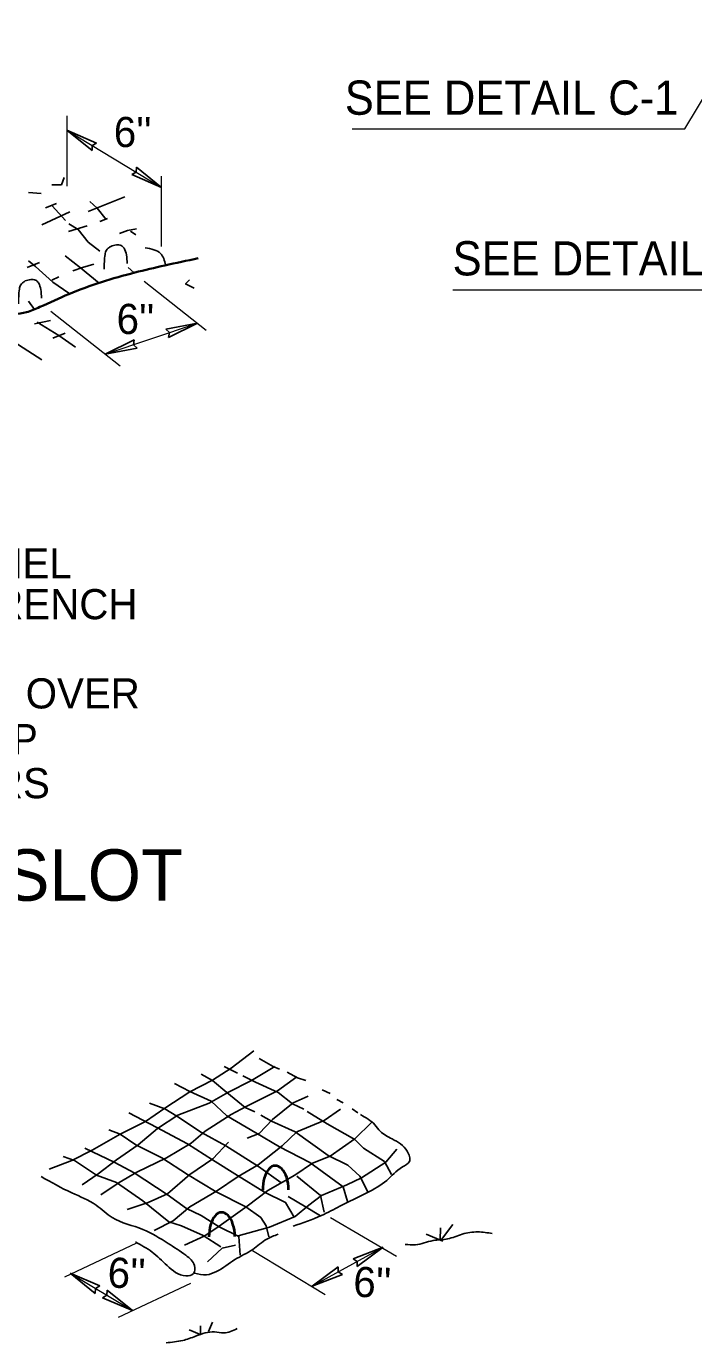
# Model space of a CAD drawing. Extents: x 225 to 596, y -309 to -30.
# Drawn here: x 457 to 483.3, y -197 to -145.1 of the extents above; entities that cross this region are included whole.
import ezdxf
from ezdxf.enums import TextEntityAlignment as Align

# ---------------------------------------------------------------- set-up
doc = ezdxf.new("R2010")
doc.units = 0
doc.header["$LTSCALE"] = 0.48
doc.layers.add('1', color=7, linetype='Continuous', lineweight=25)
doc.layers.add('60', color=7, linetype='Continuous')

msp = doc.modelspace()

# ---------------------------------------------------------------- linework, layer by layer
at = {"layer": '1', "lineweight": 13}
for p, q in [((482.9622, -149.1685), (485.3866, -145.1248)), ((458.5994, -151.4287), (458.5994, -148.6542)), ((458.5894, -149.2185), (462.3239, -151.4728)), ((469.8412, -149.1685), (482.9622, -149.1685)), ((462.3239, -153.8072), (462.3239, -151.032)), ((461.6405, -155.1647), (464.0891, -157.0966)), ((473.814, -155.5107), (486.0658, -155.5107)), ((457.9561, -156.3541), (460.6862, -158.5084)), ((460.1062, -158.0508), (463.744, -156.8249)), ((468.9903, -192.0786), (471.5922, -193.6012)), ((458.5044, -194.4154), (461.3522, -193.0728)), ((465.9142, -193.372), (468.7777, -195.1072)), ((468.2702, -194.7797), (471.0687, -193.2412)), ((458.7177, -194.2679), (461.1722, -195.7413)), ((460.6321, -196.0039), (463.4798, -194.6612))]:
    msp.add_line(p, q, dxfattribs=at)
at = {"layer": '1'}
for p, q in [((458.5894, -149.2202), (459.762, -149.7243)), ((458.5894, -149.2202), (459.5828, -150.0219)), ((462.3239, -151.4712), (461.1513, -150.9669)), ((462.3239, -151.4712), (461.3313, -150.6694)), ((457.0752, -151.6712), (457.5827, -151.7087)), ((459.4262, -152.4229), (460.8738, -151.8403)), ((457.6018, -152.9504), (458.7111, -152.4421)), ((457.7519, -152.2729), (458.1844, -152.1037)), ((458.0152, -152.1979), (458.5419, -152.7804)), ((458.6544, -153.2138), (459.3878, -152.9879)), ((459.8954, -152.8187), (460.1971, -152.7054)), ((461.0988, -153.1947), (461.3063, -153.3455)), ((457.0185, -154.6248), (457.5077, -154.4364)), ((457.9969, -155.1331), (458.2786, -155.0006)), ((461.2305, -154.8314), (461.0055, -154.6248)), ((457.0752, -155.9607), (457.3193, -156.2799)), ((457.3193, -156.8449), (457.9402, -156.7132)), ((463.7432, -156.8241), (462.4906, -157.0641)), ((463.7432, -156.8241), (462.6006, -157.3925)), ((458.0344, -157.4092), (458.5227, -157.2216)), ((460.1071, -158.0517), (461.2488, -157.4833)), ((460.1071, -158.0517), (461.3605, -157.8125)), ((464.7941, -186.1264), (465.325, -186.3822)), ((468.6586, -187.0407), (468.9769, -187.189)), ((469.232, -187.4232), (469.487, -187.5507)), ((469.8478, -187.7841), (470.0595, -187.9541)), ((473.3306, -192.9912), (473.819, -192.3544)), ((473.4223, -193.0012), (472.7639, -192.7253)), ((473.3098, -192.9703), (473.3306, -192.4819)), ((471.0679, -193.2403), (469.8762, -193.6978)), ((471.0679, -193.2403), (470.0437, -194.0021)), ((468.2702, -194.7805), (469.2953, -194.0187)), ((458.7177, -194.2687), (459.8912, -194.7705)), ((458.7177, -194.2687), (459.712, -195.068)), ((468.2702, -194.7805), (469.462, -194.3229)), ((461.1722, -195.7405), (460.1771, -194.9413)), ((461.1722, -195.7405), (459.9987, -195.2388)), ((463.8173, -196.6656), (463.414, -196.4964)), ((463.8598, -196.6447), (463.8598, -196.3473)), ((464.1782, -196.5597), (464.3274, -196.1981))]:
    msp.add_line(p, q, dxfattribs=at)
for points in [[(459.762, -149.7243), (459.5878, -149.8243), (459.5828, -150.0219)], [(461.1513, -150.9669), (461.3255, -150.8669), (461.3313, -150.6694)], [(457.9969, -151.3695), (458.3727, -151.3695), (458.4853, -151.0878)], [(459.5012, -152.0287), (459.7828, -152.2921), (460.1396, -152.7438)], [(458.6736, -152.9129), (459.0303, -153.1388), (459.4262, -153.628), (459.8954, -153.9847)], [(460.6662, -153.2888), (460.9863, -153.1763), (461.343, -153.1005)], [(457.0752, -154.3614), (457.3577, -154.5872), (458.0344, -155.2082), (458.6736, -155.6407)], [(459.8579, -155.2457), (459.1245, -154.6431), (458.5227, -154.1731)], [(458.8237, -154.7564), (459.2003, -154.6248), (459.6512, -154.4931)], [(463.4223, -155.1106), (463.2723, -155.2798), (463.6107, -155.449)], [(455.6459, -156.9007), (455.9842, -157.1274), (456.6802, -157.6725), (457.6018, -158.275)], [(457.4135, -156.7883), (458.2786, -157.315), (458.937, -157.7667)], [(462.6006, -157.3925), (462.6372, -157.1949), (462.4906, -157.0641)], [(461.2488, -157.4833), (461.213, -157.6808), (461.3605, -157.8125)], [(457.8927, -190.1642), (458.7853, -189.8243), (459.592, -189.42), (460.6962, -188.7825), (461.6947, -188.2949), (462.4581, -187.7632), (463.4348, -187.1257), (464.3274, -186.6582), (465.07, -186.1906), (465.9617, -185.5106)], [(459.1887, -190.7802), (459.8254, -190.3551), (460.5479, -189.8026), (461.3963, -189.2083), (462.1614, -188.57), (462.9682, -188.0391), (464.1999, -187.5716), (464.9424, -187.1473), (465.8767, -186.679), (466.7901, -186.1264)], [(466.1742, -185.8081), (466.7259, -186.1264), (466.9809, -186.2331)], [(459.9321, -191.1835), (460.6538, -190.6952), (461.3547, -190.2918), (462.5214, -189.7176), (463.499, -189.1442), (464.0507, -188.6767), (465.07, -188.0182), (465.6642, -187.6991), (466.8959, -187.0832), (467.6602, -186.5307)], [(463.8807, -186.4239), (464.3274, -186.679), (464.8999, -187.1473), (465.6217, -187.7416), (466.0042, -187.9116)], [(465.5367, -186.4882), (466.025, -186.7432), (466.9176, -187.1473), (467.491, -187.5932), (467.9368, -187.8049)], [(467.2785, -186.3397), (467.681, -186.5732), (468.021, -186.679)], [(462.8406, -186.7857), (463.4348, -187.104), (464.2841, -187.4866), (464.8999, -188.0607), (466.0467, -188.7408), (466.9809, -189.2925), (468.1694, -189.9092), (469.487, -190.8652), (469.6562, -191.4385)], [(461.843, -187.5716), (462.4581, -187.7841), (462.9257, -188.0816), (463.9023, -188.7183), (464.8574, -189.2508), (466.1526, -190.0576), (467.0234, -190.6952)], [(462.0331, -192.5861), (462.7772, -192.2036), (463.4348, -191.6511), (464.4966, -191.0352), (465.3458, -190.4617), (466.1318, -189.9942), (467.0877, -189.2508), (467.6602, -188.6983), (468.7436, -188.2516), (469.3803, -187.8049)], [(465.7075, -188.9525), (466.1742, -188.7617), (466.7051, -188.2091), (467.5118, -187.5507), (468.106, -187.2957)], [(461.0355, -187.9541), (462.1397, -188.5283), (463.3507, -189.165), (464.3274, -189.8026), (465.325, -190.4193), (466.3868, -191.0777), (467.2143, -191.4818), (467.5543, -192.0553)], [(463.2232, -193.1603), (464.0299, -192.7987), (464.6024, -192.4161), (465.7075, -191.6302), (466.5134, -191.0135), (467.576, -190.3984), (468.2761, -189.9301), (468.9769, -189.6542), (469.9537, -188.9742), (470.6121, -188.3149)], [(466.2376, -188.0391), (466.6626, -188.2724), (467.5968, -188.6983), (468.8919, -189.6334), (469.677, -190.0159), (470.1445, -190.4401), (470.4638, -191.056)], [(468.0635, -187.8907), (468.8502, -188.3791), (469.9537, -188.995), (470.2937, -189.335), (471.1212, -189.8659), (471.3972, -190.3759)], [(460.2504, -188.6133), (460.6962, -188.7825), (461.3122, -189.2083), (462.3314, -189.7176), (463.3507, -190.3759), (464.4758, -191.056), (465.6433, -191.6511), (466.2376, -192.0769), (466.4501, -192.3953), (466.5559, -192.8412)], [(459.2945, -189.335), (460.4837, -189.9092), (461.248, -190.3126), (462.5431, -191.1635), (463.3082, -191.7152), (463.8807, -191.9919), (464.6024, -192.4377), (465.3675, -192.8203), (465.4308, -193.5637)], [(460.9722, -191.7577), (461.8005, -191.4818), (462.5648, -191.141), (463.4348, -190.3759), (464.3483, -189.7601), (464.9641, -189.1017)], [(458.4452, -189.6751), (458.8912, -189.8243), (459.762, -190.3984), (460.5479, -190.6952), (461.588, -191.4177), (462.6064, -192.2469), (463.1165, -192.3953), (463.9657, -192.7778), (464.6666, -193.2237)], [(465.3458, -192.7987), (466.5776, -192.4586), (467.5968, -192.0336), (468.1277, -191.5877), (468.6369, -191.2052), (469.6353, -190.7802), (470.2087, -190.5042), (471.1637, -189.8884), (471.6097, -189.3783)], [(467.6602, -190.4401), (468.5944, -191.2052), (468.7436, -191.8636)], [(467.321, -191.2477), (467.9577, -191.6302), (468.5944, -192.0127)], [(464.1357, -193.8187), (464.7091, -193.2878), (465.2392, -193.1603)], [(469.2953, -194.0187), (469.2937, -194.2196), (469.462, -194.3229)], [(470.0437, -194.0021), (470.0445, -193.8012), (469.8762, -193.6978)], [(459.8912, -194.7705), (459.717, -194.8705), (459.712, -195.068)], [(459.9987, -195.2388), (460.1729, -195.1388), (460.1771, -194.9413)]]:
    msp.add_lwpolyline(points, dxfattribs=at)
at = {"layer": '1', "lineweight": 40}
for centre in [(466.8259, -190.99), (464.7069, -192.8318)]:
    msp.add_ellipse(centre, major_axis=(0.0156, -0.9599), ratio=0.532732, start_param=1.5707963, end_param=4.712389, dxfattribs=at)
at = {"layer": '1', "lineweight": 35}
msp.add_spline([(446.696, -152.3104), (448.2378, -153.1947), (449.4979, -154.1731), (450.4755, -154.9631), (451.3597, -155.5657), (452.2431, -155.8857), (453.4273, -156.1865), (454.8942, -156.3741), (455.9842, -156.4682), (457.0002, -156.3932), (457.5268, -156.1865), (458.6736, -155.6782), (459.9521, -155.2082), (461.268, -154.8314), (462.4531, -154.5497), (463.769, -154.2672)], degree=3, dxfattribs=at)
at = {"layer": '1'}
for points in [[(460.0629, -154.6947), (460.0962, -154.1172), (460.1504, -153.9472), (460.2146, -153.8747), (460.3271, -153.798), (460.5454, -153.743), (460.7312, -153.7655), (460.8497, -153.8747), (460.938, -154.1297), (460.9738, -154.4789)], [(461.6822, -153.8538), (462.2839, -154.0788), (462.4906, -154.5306)], [(456.6852, -156.0582), (456.7185, -155.4807), (456.7735, -155.3107), (456.8377, -155.2373), (456.9502, -155.1614), (457.1685, -155.1072), (457.3535, -155.1281), (457.4718, -155.2373), (457.5602, -155.4923), (457.596, -155.8423)], [(467.5118, -192.4161), (468.6369, -191.9919), (469.3595, -191.6302), (470.4212, -191.0993), (471.2063, -190.6102), (471.8222, -190.0793), (472.098, -189.8659), (472.013, -189.4625), (471.4188, -188.9742), (470.9512, -188.6767), (470.7387, -188.4216), (470.1662, -188.0182)], [(457.5752, -190.4617), (458.7853, -191.0993), (459.7403, -191.5877), (460.3771, -192.0769), (461.588, -192.5436), (462.5856, -193.0962), (463.2865, -193.5637), (463.6265, -193.9679), (463.5832, -194.2862), (463.2865, -194.3713), (462.5431, -193.9679), (461.9489, -193.4362), (461.2905, -193.032)], [(463.6265, -194.2654), (464.0933, -194.3287), (464.4966, -194.2012), (465.2192, -193.7337), (465.9192, -193.3303), (466.4717, -192.9262), (466.9176, -192.7353)], [(471.9305, -193.1312), (472.3347, -193.1528), (473.0356, -192.9828), (473.6082, -192.9187), (474.1815, -192.7278), (474.7974, -192.6419), (475.3699, -192.7062)], [(462.5014, -197.0065), (463.159, -196.9207), (463.669, -196.7514), (464.0507, -196.6239), (464.4116, -196.5806), (464.7732, -196.6239), (465.3033, -196.4539)]]:
    msp.add_spline(points, degree=3, dxfattribs=at)

# ---------------------------------------------------------------- texts
at = {"layer": '1', "width": 0.95}
for s, height, p in [('SEE DETAIL C-1', 1.35, (476.1292, -148.6101)), ("SEE DETAIL 'D'", 1.35, (479.9449, -154.9431)), ('THE TRENCH SINGLE FASHION.   OVERLAP', 1.188, (441.6327, -173.8129))]:
    msp.add_text(s, height=height, dxfattribs=at).set_placement(p, align=Align.CENTER)
at = {"layer": '1'}
for s, height, p in [('JOINING TWO ROLLS:  BURY UP-CHANNEL', 1.188, (442.4094, -166.8816)), ('OR UP-SLOPE END OF NEW ROLL IN TRENCH', 1.188, (443.8103, -168.4925)), ('DOWN-SLOPE END OF INSTALLED ROLL OVER', 1.188, (443.5049, -172.0095)), ("SHOULD BE  6''  STAPLE ON 6''  CENTERS", 1.188, (442.0402, -175.5481)), ("DETAIL 'D' - JUNCTION SLOT", 2.025, (444.5987, -179.5867))]:
    msp.add_text(s, height=height, dxfattribs=at).set_placement(p, align=Align.CENTER)
at = {"layer": '60'}
for s, p in [("6''                        ", (466.483, -149.8835)), ("6''                      ", (466.1521, -157.2507))]:
    msp.add_text(s, height=1.188, dxfattribs=at).set_placement(p, align=Align.CENTER)
for p in [(460.1812, -194.8297), (469.8703, -195.1922)]:
    msp.add_text("6''                  ", height=1.188, rotation=357.83, dxfattribs=at).set_placement(p)

doc.saveas('drawing.dxf')
